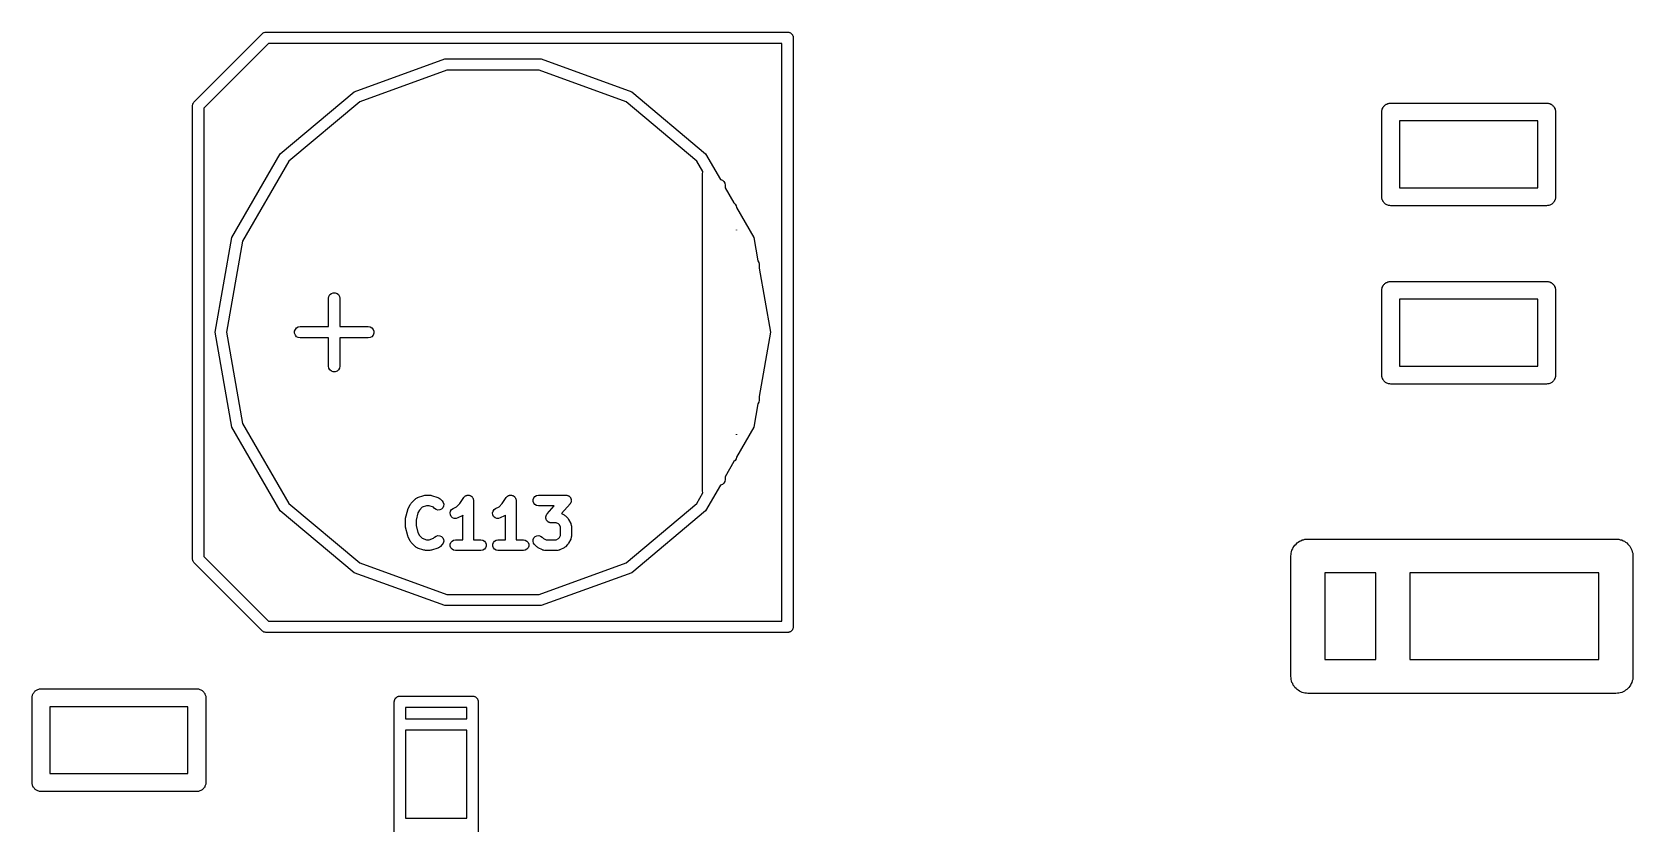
# Model space of a CAD drawing. Extents: x 10 to 287, y -200 to -10.
# Drawn here: x 107.61 to 125.55, y -131.37 to -122.49 of the extents above; entities that cross this region are included whole.
import ezdxf

# ---------------------------------------------------------------- set-up
doc = ezdxf.new("R2010")
doc.units = 0
doc.header["$MEASUREMENT"] = 0
doc.layers.add('BLACK', color=7, linetype='CONTINUOUS')

msp = doc.modelspace()

# ---------------------------------------------------------------- linework, layer by layer
at = {"layer": 'Black'}
for p, q in [((109.429, -123.272), (110.191, -122.51)), ((110.191, -122.51), (110.193, -122.508)), ((110.193, -122.508), (110.195, -122.506)), ((110.195, -122.506), (110.202, -122.502)), ((110.202, -122.502), (110.209, -122.497)), ((110.209, -122.497), (110.212, -122.497)), ((110.212, -122.497), (110.214, -122.495)), ((110.214, -122.495), (110.222, -122.494)), ((110.222, -122.494), (110.23, -122.492)), ((110.23, -122.492), (110.233, -122.492)), ((110.233, -122.492), (110.236, -122.491)), ((110.236, -122.491), (116.078, -122.491)), ((116.078, -122.491), (116.083, -122.492)), ((116.083, -122.492), (116.089, -122.492)), ((116.089, -122.492), (116.094, -122.494)), ((116.094, -122.494), (116.1, -122.495)), ((116.1, -122.495), (116.105, -122.498)), ((116.105, -122.498), (116.11, -122.5)), ((116.11, -122.5), (116.114, -122.504)), ((116.114, -122.504), (116.119, -122.506)), ((116.119, -122.506), (116.122, -122.511)), ((116.122, -122.511), (116.127, -122.514)), ((116.127, -122.514), (116.129, -122.519)), ((116.129, -122.519), (116.133, -122.523)), ((116.133, -122.523), (116.135, -122.528)), ((116.135, -122.528), (116.138, -122.533)), ((116.138, -122.533), (116.139, -122.539)), ((110.262, -122.618), (109.537, -123.343)), ((116.014, -122.618), (110.262, -122.618)), ((116.014, -129.095), (116.014, -122.618)), ((116.139, -122.539), (116.141, -122.544)), ((116.141, -122.544), (116.141, -122.55)), ((116.141, -122.55), (116.141, -122.555)), ((116.141, -122.555), (116.141, -129.159)), ((111.22, -123.162), (112.236, -122.793)), ((112.236, -122.793), (113.316, -122.793)), ((113.316, -122.793), (114.332, -123.162)), ((112.258, -122.918), (111.284, -123.272)), ((113.294, -122.918), (112.258, -122.918)), ((114.268, -123.272), (113.294, -122.918)), ((110.392, -123.857), (111.22, -123.162)), ((114.332, -123.162), (115.16, -123.857)), ((109.41, -123.317), (109.411, -123.314)), ((109.41, -128.397), (109.41, -123.317)), ((109.411, -123.311), (109.413, -123.303)), ((109.411, -123.314), (109.411, -123.311)), ((109.413, -123.303), (109.414, -123.295)), ((109.414, -123.295), (109.416, -123.293)), ((109.416, -123.29), (109.421, -123.283)), ((109.416, -123.293), (109.416, -123.29)), ((109.421, -123.283), (109.425, -123.276)), ((109.425, -123.276), (109.427, -123.274)), ((109.427, -123.274), (109.429, -123.272)), ((109.537, -123.343), (109.537, -128.371)), ((111.284, -123.272), (110.49, -123.939)), ((115.062, -123.939), (114.268, -123.272)), ((122.737, -123.388), (122.738, -123.379)), ((122.737, -124.338), (122.737, -123.388)), ((122.738, -123.371), (122.741, -123.362)), ((122.738, -123.379), (122.738, -123.371)), ((122.741, -123.362), (122.743, -123.354)), ((122.743, -123.354), (122.747, -123.346)), ((122.747, -123.346), (122.75, -123.338)), ((122.75, -123.338), (122.756, -123.331)), ((122.756, -123.331), (122.76, -123.324)), ((122.76, -123.324), (122.767, -123.318)), ((122.767, -123.318), (122.772, -123.311)), ((122.772, -123.311), (122.78, -123.307)), ((122.78, -123.307), (122.787, -123.301)), ((122.787, -123.301), (122.795, -123.298)), ((122.795, -123.298), (122.803, -123.294)), ((122.803, -123.294), (122.811, -123.292)), ((122.811, -123.292), (122.82, -123.289)), ((122.82, -123.289), (122.828, -123.289)), ((122.828, -123.289), (122.837, -123.288)), ((122.837, -123.288), (124.584, -123.288)), ((124.584, -123.288), (124.593, -123.289)), ((124.593, -123.289), (124.602, -123.289)), ((124.602, -123.289), (124.61, -123.292)), ((124.61, -123.292), (124.619, -123.294)), ((124.619, -123.294), (124.626, -123.298)), ((124.626, -123.298), (124.635, -123.301)), ((124.635, -123.301), (124.641, -123.307)), ((124.641, -123.307), (124.649, -123.311)), ((124.649, -123.311), (124.655, -123.318)), ((124.655, -123.318), (124.661, -123.324)), ((124.661, -123.324), (124.666, -123.331)), ((124.666, -123.331), (124.671, -123.338)), ((124.671, -123.338), (124.674, -123.346)), ((124.674, -123.346), (124.679, -123.354)), ((124.679, -123.354), (124.68, -123.362)), ((124.68, -123.362), (124.683, -123.371)), ((124.683, -123.371), (124.683, -123.379)), ((124.683, -123.379), (124.685, -123.388)), ((124.685, -123.388), (124.685, -124.338)), ((122.937, -123.488), (122.937, -124.238)), ((124.484, -123.488), (122.937, -123.488)), ((124.484, -124.238), (124.484, -123.488)), ((109.852, -124.793), (110.392, -123.857)), ((110.49, -123.939), (109.971, -124.836)), ((115.13, -124.056), (115.062, -123.939)), ((115.16, -123.857), (115.325, -124.143)), ((115.125, -124.079), (115.129, -124.057)), ((115.125, -127.635), (115.125, -124.079)), ((115.129, -124.057), (115.13, -124.056)), ((115.325, -124.143), (115.327, -124.143)), ((115.327, -124.143), (115.348, -124.151)), ((115.348, -124.151), (115.365, -124.165)), ((115.365, -124.165), (115.376, -124.184)), ((115.376, -124.184), (115.379, -124.206)), ((115.379, -124.206), (115.379, -124.238)), ((115.379, -124.238), (115.477, -124.407)), ((122.937, -124.238), (124.484, -124.238)), ((115.477, -124.407), (115.492, -124.419)), ((115.492, -124.419), (115.503, -124.438)), ((115.503, -124.438), (115.506, -124.457)), ((115.506, -124.457), (115.7, -124.793)), ((122.738, -124.347), (122.737, -124.338)), ((122.738, -124.356), (122.738, -124.347)), ((122.741, -124.364), (122.738, -124.356)), ((122.743, -124.372), (122.741, -124.364)), ((122.747, -124.38), (122.743, -124.372)), ((122.75, -124.388), (122.747, -124.38)), ((122.756, -124.395), (122.75, -124.388)), ((122.76, -124.403), (122.756, -124.395)), ((122.767, -124.408), (122.76, -124.403)), ((122.772, -124.415), (122.767, -124.408)), ((122.78, -124.419), (122.772, -124.415)), ((122.787, -124.425), (122.78, -124.419)), ((122.795, -124.428), (122.787, -124.425)), ((122.803, -124.432), (122.795, -124.428)), ((122.811, -124.434), (122.803, -124.432)), ((122.82, -124.437), (122.811, -124.434)), ((122.828, -124.437), (122.82, -124.437)), ((122.837, -124.438), (122.828, -124.437)), ((124.584, -124.438), (122.837, -124.438)), ((124.593, -124.437), (124.584, -124.438)), ((124.602, -124.437), (124.593, -124.437)), ((124.61, -124.434), (124.602, -124.437)), ((124.619, -124.432), (124.61, -124.434)), ((124.626, -124.428), (124.619, -124.432)), ((124.635, -124.425), (124.626, -124.428)), ((124.641, -124.419), (124.635, -124.425)), ((124.649, -124.415), (124.641, -124.419)), ((124.655, -124.408), (124.649, -124.415)), ((124.661, -124.403), (124.655, -124.408)), ((124.666, -124.395), (124.661, -124.403)), ((124.671, -124.388), (124.666, -124.395)), ((124.674, -124.38), (124.671, -124.388)), ((124.679, -124.372), (124.674, -124.38)), ((124.68, -124.364), (124.679, -124.372)), ((124.683, -124.356), (124.68, -124.364)), ((124.685, -124.338), (124.683, -124.347)), ((124.683, -124.347), (124.683, -124.356)), ((109.664, -125.857), (109.852, -124.793)), ((109.971, -124.836), (109.791, -125.857)), ((115.507, -124.709), (115.506, -124.708)), ((115.506, -124.708), (115.506, -124.714)), ((115.506, -124.714), (115.507, -124.709)), ((115.7, -124.793), (115.746, -125.055)), ((115.746, -125.055), (115.757, -125.073)), ((115.757, -125.073), (115.76, -125.095)), ((115.76, -125.095), (115.76, -125.137)), ((115.76, -125.137), (115.887, -125.857)), ((122.737, -125.387), (122.738, -125.378)), ((122.737, -126.337), (122.737, -125.387)), ((122.738, -125.37), (122.741, -125.361)), ((122.738, -125.378), (122.738, -125.37)), ((122.741, -125.361), (122.743, -125.353)), ((122.743, -125.353), (122.747, -125.345)), ((122.747, -125.345), (122.75, -125.337)), ((122.75, -125.337), (122.756, -125.33)), ((122.756, -125.33), (122.76, -125.323)), ((122.76, -125.323), (122.767, -125.317)), ((122.767, -125.317), (122.772, -125.31)), ((122.772, -125.31), (122.78, -125.306)), ((122.78, -125.306), (122.787, -125.3)), ((122.787, -125.3), (122.795, -125.297)), ((122.795, -125.297), (122.803, -125.293)), ((122.803, -125.293), (122.811, -125.291)), ((122.811, -125.291), (122.82, -125.288)), ((122.82, -125.288), (122.828, -125.288)), ((122.828, -125.288), (122.837, -125.287)), ((122.837, -125.287), (124.584, -125.287)), ((124.584, -125.287), (124.593, -125.288)), ((124.593, -125.288), (124.602, -125.288)), ((124.602, -125.288), (124.61, -125.291)), ((124.61, -125.291), (124.619, -125.293)), ((124.619, -125.293), (124.626, -125.297)), ((124.626, -125.297), (124.635, -125.3)), ((124.635, -125.3), (124.641, -125.306)), ((124.641, -125.306), (124.649, -125.31)), ((124.649, -125.31), (124.655, -125.317)), ((124.655, -125.317), (124.661, -125.323)), ((124.661, -125.323), (124.666, -125.33)), ((124.666, -125.33), (124.671, -125.337)), ((124.671, -125.337), (124.674, -125.345)), ((124.674, -125.345), (124.679, -125.353)), ((124.679, -125.353), (124.68, -125.361)), ((124.68, -125.361), (124.683, -125.37)), ((124.683, -125.37), (124.683, -125.378)), ((124.683, -125.378), (124.685, -125.387)), ((124.685, -125.387), (124.685, -126.337)), ((110.934, -125.476), (110.938, -125.454)), ((110.934, -125.793), (110.934, -125.476)), ((110.938, -125.454), (110.949, -125.435)), ((110.949, -125.435), (110.966, -125.421)), ((110.966, -125.421), (110.987, -125.413)), ((110.987, -125.413), (111.009, -125.413)), ((111.009, -125.413), (111.03, -125.421)), ((111.03, -125.421), (111.047, -125.435)), ((111.047, -125.435), (111.058, -125.454)), ((111.058, -125.454), (111.061, -125.476)), ((111.061, -125.476), (111.061, -125.793)), ((122.937, -125.487), (122.937, -126.237)), ((124.484, -125.487), (122.937, -125.487)), ((124.484, -126.237), (124.484, -125.487)), ((109.852, -126.921), (109.664, -125.857)), ((109.791, -125.857), (109.971, -126.878)), ((110.554, -125.846), (110.562, -125.825)), ((110.554, -125.868), (110.554, -125.846)), ((110.562, -125.889), (110.554, -125.868)), ((110.562, -125.825), (110.576, -125.808)), ((110.576, -125.906), (110.562, -125.889)), ((110.576, -125.808), (110.595, -125.797)), ((110.595, -125.917), (110.576, -125.906)), ((110.595, -125.797), (110.617, -125.793)), ((110.617, -125.92), (110.595, -125.917)), ((110.617, -125.793), (110.934, -125.793)), ((110.934, -125.92), (110.617, -125.92)), ((110.934, -126.238), (110.934, -125.92)), ((111.061, -125.793), (111.379, -125.793)), ((111.379, -125.92), (111.061, -125.92)), ((111.061, -125.92), (111.061, -126.238)), ((111.379, -125.793), (111.401, -125.797)), ((111.401, -125.917), (111.379, -125.92)), ((111.401, -125.797), (111.42, -125.808)), ((111.42, -125.906), (111.401, -125.917)), ((111.42, -125.808), (111.434, -125.825)), ((111.434, -125.889), (111.42, -125.906)), ((111.434, -125.825), (111.442, -125.846)), ((111.442, -125.868), (111.434, -125.889)), ((111.442, -125.846), (111.442, -125.868)), ((115.887, -125.857), (115.76, -126.577)), ((110.938, -126.26), (110.934, -126.238)), ((110.949, -126.279), (110.938, -126.26)), ((110.966, -126.293), (110.949, -126.279)), ((110.987, -126.301), (110.966, -126.293)), ((111.009, -126.301), (110.987, -126.301)), ((111.03, -126.293), (111.009, -126.301)), ((111.047, -126.279), (111.03, -126.293)), ((111.058, -126.26), (111.047, -126.279)), ((111.061, -126.238), (111.058, -126.26)), ((122.937, -126.237), (124.484, -126.237)), ((122.738, -126.346), (122.737, -126.337)), ((122.738, -126.354), (122.738, -126.346)), ((122.741, -126.363), (122.738, -126.354)), ((122.743, -126.371), (122.741, -126.363)), ((122.747, -126.379), (122.743, -126.371)), ((122.75, -126.387), (122.747, -126.379)), ((122.756, -126.394), (122.75, -126.387)), ((122.76, -126.402), (122.756, -126.394)), ((122.767, -126.407), (122.76, -126.402)), ((122.772, -126.414), (122.767, -126.407)), ((122.78, -126.418), (122.772, -126.414)), ((122.787, -126.424), (122.78, -126.418)), ((122.795, -126.427), (122.787, -126.424)), ((122.803, -126.431), (122.795, -126.427)), ((122.811, -126.433), (122.803, -126.431)), ((122.82, -126.436), (122.811, -126.433)), ((122.828, -126.436), (122.82, -126.436)), ((122.837, -126.437), (122.828, -126.436)), ((124.584, -126.437), (122.837, -126.437)), ((124.593, -126.436), (124.584, -126.437)), ((124.602, -126.436), (124.593, -126.436)), ((124.61, -126.433), (124.602, -126.436)), ((124.619, -126.431), (124.61, -126.433)), ((124.626, -126.427), (124.619, -126.431)), ((124.635, -126.424), (124.626, -126.427)), ((124.641, -126.418), (124.635, -126.424)), ((124.649, -126.414), (124.641, -126.418)), ((124.655, -126.407), (124.649, -126.414)), ((124.661, -126.402), (124.655, -126.407)), ((124.666, -126.394), (124.661, -126.402)), ((124.671, -126.387), (124.666, -126.394)), ((124.674, -126.379), (124.671, -126.387)), ((124.679, -126.371), (124.674, -126.379)), ((124.68, -126.363), (124.679, -126.371)), ((124.683, -126.354), (124.68, -126.363)), ((124.685, -126.337), (124.683, -126.346)), ((124.683, -126.346), (124.683, -126.354)), ((115.746, -126.659), (115.7, -126.921)), ((115.757, -126.641), (115.746, -126.659)), ((115.76, -126.619), (115.757, -126.641)), ((115.76, -126.577), (115.76, -126.619)), ((110.392, -127.857), (109.852, -126.921)), ((109.971, -126.878), (110.49, -127.775)), ((115.7, -126.921), (115.506, -127.257)), ((115.507, -127.005), (115.506, -127)), ((115.506, -127), (115.506, -127.006)), ((115.506, -127.006), (115.507, -127.005)), ((115.477, -127.307), (115.379, -127.476)), ((115.492, -127.295), (115.477, -127.307)), ((115.503, -127.276), (115.492, -127.295)), ((115.506, -127.257), (115.503, -127.276)), ((115.365, -127.549), (115.348, -127.563)), ((115.376, -127.53), (115.365, -127.549)), ((115.379, -127.508), (115.376, -127.53)), ((115.379, -127.476), (115.379, -127.508)), ((111.861, -127.771), (111.909, -127.724)), ((111.909, -127.724), (111.911, -127.722)), ((111.911, -127.722), (111.914, -127.719)), ((111.914, -127.719), (111.92, -127.716)), ((111.92, -127.716), (111.926, -127.712)), ((111.926, -127.712), (111.929, -127.711)), ((111.929, -127.711), (111.932, -127.709)), ((111.932, -127.709), (112.003, -127.685)), ((112.003, -127.685), (112.013, -127.684)), ((112.013, -127.684), (112.022, -127.682)), ((112.022, -127.682), (112.07, -127.682)), ((112.07, -127.682), (112.079, -127.684)), ((112.079, -127.684), (112.089, -127.685)), ((112.089, -127.685), (112.16, -127.709)), ((112.16, -127.709), (112.163, -127.711)), ((112.163, -127.711), (112.167, -127.712)), ((112.167, -127.712), (112.172, -127.716)), ((112.172, -127.716), (112.179, -127.719)), ((112.179, -127.719), (112.181, -127.722)), ((112.181, -127.722), (112.184, -127.724)), ((112.184, -127.724), (112.207, -127.747)), ((112.405, -127.775), (112.449, -127.709)), ((112.449, -127.709), (112.451, -127.706)), ((112.451, -127.706), (112.453, -127.704)), ((112.453, -127.704), (112.459, -127.699)), ((112.459, -127.699), (112.463, -127.694)), ((112.463, -127.694), (112.466, -127.692)), ((112.466, -127.692), (112.469, -127.69)), ((112.469, -127.69), (112.476, -127.688)), ((112.476, -127.688), (112.482, -127.685)), ((112.482, -127.685), (112.485, -127.684)), ((112.485, -127.684), (112.488, -127.683)), ((112.488, -127.683), (112.496, -127.683)), ((112.496, -127.683), (112.503, -127.682)), ((112.503, -127.682), (112.506, -127.683)), ((112.506, -127.683), (112.509, -127.683)), ((112.509, -127.683), (112.516, -127.686)), ((112.516, -127.686), (112.523, -127.687)), ((112.523, -127.687), (112.526, -127.689)), ((112.526, -127.689), (112.529, -127.69)), ((112.529, -127.69), (112.534, -127.695)), ((112.534, -127.695), (112.54, -127.699)), ((112.54, -127.699), (112.542, -127.701)), ((112.542, -127.701), (112.545, -127.704)), ((112.545, -127.704), (112.548, -127.71)), ((112.548, -127.71), (112.552, -127.716)), ((112.552, -127.716), (112.553, -127.719)), ((112.553, -127.719), (112.555, -127.722)), ((112.555, -127.722), (112.556, -127.729)), ((112.556, -127.729), (112.558, -127.735)), ((112.558, -127.735), (112.558, -127.739)), ((112.558, -127.739), (112.559, -127.742)), ((112.881, -127.775), (112.926, -127.709)), ((112.926, -127.709), (112.928, -127.706)), ((112.928, -127.706), (112.93, -127.704)), ((112.93, -127.704), (112.935, -127.699)), ((112.935, -127.699), (112.94, -127.694)), ((112.94, -127.694), (112.943, -127.692)), ((112.943, -127.692), (112.946, -127.69)), ((112.946, -127.69), (112.952, -127.688)), ((112.952, -127.688), (112.959, -127.685)), ((112.959, -127.685), (112.962, -127.684)), ((112.962, -127.684), (112.965, -127.683)), ((112.965, -127.683), (112.972, -127.683)), ((112.972, -127.683), (112.979, -127.682)), ((112.979, -127.682), (112.982, -127.683)), ((112.982, -127.683), (112.986, -127.683)), ((112.986, -127.683), (112.992, -127.686)), ((112.992, -127.686), (112.999, -127.687)), ((112.999, -127.687), (113.002, -127.689)), ((113.002, -127.689), (113.005, -127.69)), ((113.005, -127.69), (113.011, -127.695)), ((113.011, -127.695), (113.017, -127.699)), ((113.017, -127.699), (113.019, -127.701)), ((113.019, -127.701), (113.021, -127.704)), ((113.021, -127.704), (113.025, -127.71)), ((113.025, -127.71), (113.029, -127.716)), ((113.029, -127.716), (113.03, -127.719)), ((113.03, -127.719), (113.031, -127.722)), ((113.031, -127.722), (113.033, -127.729)), ((113.033, -127.729), (113.035, -127.735)), ((113.035, -127.735), (113.035, -127.739)), ((113.035, -127.739), (113.035, -127.742)), ((113.226, -127.732), (113.233, -127.712)), ((113.226, -127.752), (113.226, -127.732)), ((113.233, -127.712), (113.247, -127.696)), ((113.247, -127.696), (113.265, -127.686)), ((113.265, -127.686), (113.285, -127.682)), ((113.285, -127.682), (113.595, -127.682)), ((113.595, -127.682), (113.601, -127.683)), ((113.601, -127.683), (113.606, -127.683)), ((113.606, -127.683), (113.611, -127.685)), ((113.611, -127.685), (113.615, -127.686)), ((113.615, -127.686), (113.62, -127.689)), ((113.62, -127.689), (113.626, -127.691)), ((113.626, -127.691), (113.629, -127.694)), ((113.629, -127.694), (113.633, -127.696)), ((113.633, -127.696), (113.637, -127.701)), ((113.637, -127.701), (113.641, -127.705)), ((113.641, -127.705), (113.644, -127.709)), ((113.644, -127.709), (113.647, -127.712)), ((113.647, -127.712), (113.649, -127.718)), ((113.649, -127.718), (113.651, -127.723)), ((113.651, -127.723), (113.652, -127.727)), ((113.652, -127.727), (113.654, -127.732)), ((113.654, -127.732), (113.654, -127.737)), ((113.654, -127.737), (113.655, -127.743)), ((115.062, -127.775), (115.13, -127.658)), ((115.129, -127.657), (115.125, -127.635)), ((115.13, -127.658), (115.129, -127.657)), ((115.325, -127.571), (115.16, -127.857)), ((115.327, -127.571), (115.325, -127.571)), ((115.348, -127.563), (115.327, -127.571)), ((111.22, -128.552), (110.392, -127.857)), ((110.49, -127.775), (111.284, -128.442)), ((111.798, -127.942), (111.821, -127.847)), ((111.821, -127.847), (111.824, -127.841)), ((111.824, -127.841), (111.826, -127.834)), ((111.826, -127.834), (111.85, -127.787)), ((111.85, -127.787), (111.855, -127.779)), ((111.855, -127.779), (111.861, -127.771)), ((111.936, -127.882), (111.915, -127.964)), ((111.952, -127.849), (111.936, -127.882)), ((111.983, -127.818), (111.952, -127.849)), ((112.032, -127.802), (111.983, -127.818)), ((112.06, -127.802), (112.032, -127.802)), ((112.109, -127.818), (112.06, -127.802)), ((112.123, -127.832), (112.109, -127.818)), ((112.14, -127.844), (112.123, -127.832)), ((112.16, -127.849), (112.14, -127.844)), ((112.181, -127.847), (112.16, -127.849)), ((112.199, -127.839), (112.181, -127.847)), ((112.214, -127.824), (112.199, -127.839)), ((112.207, -127.747), (112.219, -127.764)), ((112.223, -127.805), (112.214, -127.824)), ((112.219, -127.764), (112.225, -127.784)), ((112.225, -127.784), (112.223, -127.805)), ((112.296, -127.881), (112.301, -127.861)), ((112.299, -127.902), (112.296, -127.881)), ((112.308, -127.921), (112.299, -127.902)), ((112.301, -127.861), (112.313, -127.844)), ((112.313, -127.844), (112.329, -127.832)), ((112.329, -127.832), (112.368, -127.812)), ((112.368, -127.812), (112.405, -127.775)), ((112.43, -127.915), (112.383, -127.938)), ((112.438, -127.909), (112.43, -127.915)), ((112.439, -127.908), (112.438, -127.909)), ((112.439, -128.183), (112.439, -127.908)), ((112.559, -127.742), (112.559, -128.183)), ((112.773, -127.881), (112.778, -127.861)), ((112.775, -127.902), (112.773, -127.881)), ((112.784, -127.921), (112.775, -127.902)), ((112.778, -127.861), (112.789, -127.844)), ((112.789, -127.844), (112.806, -127.832)), ((112.806, -127.832), (112.845, -127.812)), ((112.845, -127.812), (112.881, -127.775)), ((112.907, -127.915), (112.859, -127.938)), ((112.914, -127.909), (112.907, -127.915)), ((112.916, -127.908), (112.914, -127.909)), ((112.916, -128.183), (112.916, -127.908)), ((113.035, -127.742), (113.035, -128.183)), ((113.233, -127.772), (113.226, -127.752)), ((113.247, -127.788), (113.233, -127.772)), ((113.265, -127.798), (113.247, -127.788)), ((113.285, -127.802), (113.265, -127.798)), ((113.463, -127.802), (113.285, -127.802)), ((113.369, -127.922), (113.371, -127.917)), ((113.371, -127.917), (113.372, -127.911)), ((113.372, -127.911), (113.375, -127.907)), ((113.375, -127.907), (113.376, -127.903)), ((113.376, -127.903), (113.38, -127.898)), ((113.38, -127.898), (113.383, -127.893)), ((113.383, -127.893), (113.463, -127.802)), ((113.64, -127.781), (113.546, -127.889)), ((113.546, -127.889), (113.574, -127.903)), ((113.574, -127.903), (113.582, -127.909)), ((113.582, -127.909), (113.589, -127.914)), ((113.589, -127.914), (113.613, -127.938)), ((113.643, -127.776), (113.64, -127.781)), ((113.647, -127.772), (113.643, -127.776)), ((113.648, -127.767), (113.647, -127.772)), ((113.651, -127.764), (113.648, -127.767)), ((113.652, -127.758), (113.651, -127.764)), ((113.654, -127.752), (113.652, -127.758)), ((113.655, -127.743), (113.654, -127.748)), ((113.654, -127.748), (113.654, -127.752)), ((114.268, -128.442), (115.062, -127.775)), ((115.16, -127.857), (114.332, -128.552)), ((111.796, -127.956), (111.797, -127.949)), ((111.796, -128.028), (111.796, -127.956)), ((111.797, -128.035), (111.796, -128.028)), ((111.797, -127.949), (111.798, -127.942)), ((111.798, -128.042), (111.797, -128.035)), ((111.821, -128.138), (111.798, -128.042)), ((111.915, -127.964), (111.915, -128.021)), ((111.915, -128.021), (111.936, -128.102)), ((112.323, -127.935), (112.308, -127.921)), ((112.342, -127.943), (112.323, -127.935)), ((112.363, -127.944), (112.342, -127.943)), ((112.383, -127.938), (112.363, -127.944)), ((112.8, -127.935), (112.784, -127.921)), ((112.819, -127.943), (112.8, -127.935)), ((112.839, -127.944), (112.819, -127.943)), ((112.859, -127.938), (112.839, -127.944)), ((113.368, -127.931), (113.369, -127.927)), ((113.369, -127.937), (113.368, -127.931)), ((113.369, -127.927), (113.369, -127.922)), ((113.369, -127.943), (113.369, -127.937)), ((113.371, -127.947), (113.369, -127.943)), ((113.372, -127.952), (113.371, -127.947)), ((113.374, -127.957), (113.372, -127.952)), ((113.376, -127.962), (113.374, -127.957)), ((113.379, -127.966), (113.376, -127.962)), ((113.382, -127.97), (113.379, -127.966)), ((113.386, -127.974), (113.382, -127.97)), ((113.39, -127.978), (113.386, -127.974)), ((113.394, -127.981), (113.39, -127.978)), ((113.397, -127.984), (113.394, -127.981)), ((113.403, -127.986), (113.397, -127.984)), ((113.408, -127.989), (113.403, -127.986)), ((113.412, -127.989), (113.408, -127.989)), ((113.417, -127.991), (113.412, -127.989)), ((113.422, -127.991), (113.417, -127.991)), ((113.428, -127.992), (113.422, -127.991)), ((113.486, -127.992), (113.428, -127.992)), ((113.512, -128.005), (113.486, -127.992)), ((113.522, -128.016), (113.512, -128.005)), ((113.535, -128.042), (113.522, -128.016)), ((113.535, -128.133), (113.535, -128.042)), ((113.613, -127.938), (113.619, -127.946)), ((113.619, -127.946), (113.624, -127.954)), ((113.624, -127.954), (113.648, -128.001)), ((113.648, -128.001), (113.649, -128.005)), ((113.649, -128.005), (113.651, -128.007)), ((113.651, -128.007), (113.652, -128.014)), ((113.652, -128.014), (113.654, -128.021)), ((113.654, -128.021), (113.654, -128.025)), ((113.654, -128.025), (113.655, -128.028)), ((113.655, -128.028), (113.655, -128.147)), ((111.824, -128.144), (111.821, -128.138)), ((111.826, -128.15), (111.824, -128.144)), ((111.85, -128.198), (111.826, -128.15)), ((111.855, -128.205), (111.85, -128.198)), ((111.861, -128.213), (111.855, -128.205)), ((111.909, -128.261), (111.861, -128.213)), ((111.911, -128.263), (111.909, -128.261)), ((111.914, -128.265), (111.911, -128.263)), ((111.92, -128.269), (111.914, -128.265)), ((111.926, -128.273), (111.92, -128.269)), ((111.929, -128.274), (111.926, -128.273)), ((111.932, -128.275), (111.929, -128.274)), ((112.003, -128.299), (111.932, -128.275)), ((111.936, -128.102), (111.952, -128.136)), ((111.952, -128.136), (111.983, -128.166)), ((111.983, -128.166), (112.032, -128.183)), ((112.032, -128.183), (112.06, -128.183)), ((112.06, -128.183), (112.109, -128.166)), ((112.16, -128.275), (112.089, -128.299)), ((112.109, -128.166), (112.123, -128.153)), ((112.123, -128.153), (112.14, -128.141)), ((112.14, -128.141), (112.16, -128.135)), ((112.16, -128.135), (112.181, -128.137)), ((112.163, -128.274), (112.16, -128.275)), ((112.167, -128.273), (112.163, -128.274)), ((112.172, -128.269), (112.167, -128.273)), ((112.179, -128.265), (112.172, -128.269)), ((112.181, -128.263), (112.179, -128.265)), ((112.181, -128.137), (112.199, -128.146)), ((112.184, -128.261), (112.181, -128.263)), ((112.207, -128.237), (112.184, -128.261)), ((112.199, -128.146), (112.214, -128.16)), ((112.219, -128.22), (112.207, -128.237)), ((112.214, -128.16), (112.223, -128.179)), ((112.225, -128.2), (112.219, -128.22)), ((112.223, -128.179), (112.225, -128.2)), ((112.297, -128.232), (112.304, -128.213)), ((112.297, -128.253), (112.297, -128.232)), ((112.304, -128.272), (112.297, -128.253)), ((112.304, -128.213), (112.318, -128.197)), ((112.318, -128.288), (112.304, -128.272)), ((112.318, -128.197), (112.335, -128.186)), ((112.335, -128.186), (112.356, -128.183)), ((112.356, -128.183), (112.439, -128.183)), ((112.559, -128.183), (112.642, -128.183)), ((112.642, -128.183), (112.662, -128.186)), ((112.662, -128.186), (112.68, -128.197)), ((112.68, -128.197), (112.693, -128.213)), ((112.693, -128.272), (112.68, -128.288)), ((112.693, -128.213), (112.701, -128.232)), ((112.701, -128.253), (112.693, -128.272)), ((112.701, -128.232), (112.701, -128.253)), ((112.774, -128.232), (112.781, -128.213)), ((112.774, -128.253), (112.774, -128.232)), ((112.781, -128.272), (112.774, -128.253)), ((112.781, -128.213), (112.794, -128.197)), ((112.794, -128.288), (112.781, -128.272)), ((112.794, -128.197), (112.812, -128.186)), ((112.812, -128.186), (112.832, -128.183)), ((112.832, -128.183), (112.916, -128.183)), ((113.035, -128.183), (113.118, -128.183)), ((113.118, -128.183), (113.139, -128.186)), ((113.139, -128.186), (113.157, -128.197)), ((113.157, -128.197), (113.17, -128.213)), ((113.17, -128.272), (113.157, -128.288)), ((113.17, -128.213), (113.177, -128.232)), ((113.177, -128.253), (113.17, -128.272)), ((113.177, -128.232), (113.177, -128.253)), ((113.226, -128.2), (113.227, -128.179)), ((113.231, -128.22), (113.226, -128.2)), ((113.227, -128.179), (113.236, -128.16)), ((113.243, -128.237), (113.231, -128.22)), ((113.236, -128.16), (113.251, -128.146)), ((113.267, -128.261), (113.243, -128.237)), ((113.251, -128.146), (113.27, -128.137)), ((113.275, -128.266), (113.267, -128.261)), ((113.27, -128.137), (113.29, -128.135)), ((113.282, -128.272), (113.275, -128.266)), ((113.33, -128.296), (113.282, -128.272)), ((113.29, -128.135), (113.31, -128.141)), ((113.31, -128.141), (113.327, -128.153)), ((113.327, -128.153), (113.344, -128.169)), ((113.344, -128.169), (113.371, -128.183)), ((113.371, -128.183), (113.486, -128.183)), ((113.486, -128.183), (113.512, -128.169)), ((113.512, -128.169), (113.522, -128.159)), ((113.522, -128.159), (113.535, -128.133)), ((113.574, -128.272), (113.526, -128.296)), ((113.582, -128.266), (113.574, -128.272)), ((113.589, -128.261), (113.582, -128.266)), ((113.613, -128.237), (113.589, -128.261)), ((113.619, -128.229), (113.613, -128.237)), ((113.624, -128.221), (113.619, -128.229)), ((113.648, -128.174), (113.624, -128.221)), ((113.649, -128.17), (113.648, -128.174)), ((113.651, -128.167), (113.649, -128.17)), ((113.652, -128.161), (113.651, -128.167)), ((113.654, -128.154), (113.652, -128.161)), ((113.655, -128.147), (113.654, -128.15)), ((113.654, -128.15), (113.654, -128.154)), ((121.739, -128.285), (121.744, -128.269)), ((121.744, -128.269), (121.755, -128.256)), ((121.755, -128.256), (121.763, -128.242)), ((121.763, -128.242), (121.776, -128.231)), ((121.776, -128.231), (121.787, -128.218)), ((121.787, -128.218), (121.801, -128.21)), ((121.801, -128.21), (121.814, -128.199)), ((121.814, -128.199), (121.83, -128.194)), ((121.83, -128.194), (121.844, -128.185)), ((121.844, -128.185), (121.861, -128.182)), ((121.861, -128.182), (121.876, -128.177)), ((121.876, -128.177), (121.893, -128.177)), ((121.893, -128.177), (121.909, -128.174)), ((121.909, -128.174), (125.361, -128.174)), ((125.361, -128.174), (125.378, -128.177)), ((125.378, -128.177), (125.394, -128.177)), ((125.394, -128.177), (125.41, -128.182)), ((125.41, -128.182), (125.426, -128.185)), ((125.426, -128.185), (125.441, -128.194)), ((125.441, -128.194), (125.456, -128.199)), ((125.456, -128.199), (125.469, -128.21)), ((125.469, -128.21), (125.484, -128.218)), ((125.484, -128.218), (125.494, -128.231)), ((125.494, -128.231), (125.507, -128.242)), ((125.507, -128.242), (125.516, -128.256)), ((125.516, -128.256), (125.526, -128.269)), ((125.526, -128.269), (125.532, -128.285)), ((109.411, -128.4), (109.41, -128.397)), ((109.411, -128.403), (109.411, -128.4)), ((109.413, -128.411), (109.411, -128.403)), ((109.414, -128.419), (109.413, -128.411)), ((109.416, -128.421), (109.414, -128.419)), ((109.416, -128.424), (109.416, -128.421)), ((109.421, -128.431), (109.416, -128.424)), ((109.425, -128.438), (109.421, -128.431)), ((109.427, -128.44), (109.425, -128.438)), ((109.429, -128.442), (109.427, -128.44)), ((110.191, -129.204), (109.429, -128.442)), ((109.537, -128.371), (110.262, -129.095)), ((111.284, -128.442), (112.258, -128.796)), ((112.013, -128.3), (112.003, -128.299)), ((112.022, -128.302), (112.013, -128.3)), ((112.07, -128.302), (112.022, -128.302)), ((112.079, -128.3), (112.07, -128.302)), ((112.089, -128.299), (112.079, -128.3)), ((112.335, -128.298), (112.318, -128.288)), ((112.356, -128.302), (112.335, -128.298)), ((112.642, -128.302), (112.356, -128.302)), ((112.662, -128.298), (112.642, -128.302)), ((112.68, -128.288), (112.662, -128.298)), ((112.812, -128.298), (112.794, -128.288)), ((112.832, -128.302), (112.812, -128.298)), ((113.118, -128.302), (112.832, -128.302)), ((113.139, -128.298), (113.118, -128.302)), ((113.157, -128.288), (113.139, -128.298)), ((113.294, -128.796), (114.268, -128.442)), ((113.333, -128.297), (113.33, -128.296)), ((113.336, -128.298), (113.333, -128.297)), ((113.343, -128.3), (113.336, -128.298)), ((113.35, -128.302), (113.343, -128.3)), ((113.353, -128.301), (113.35, -128.302)), ((113.357, -128.302), (113.353, -128.301)), ((113.5, -128.302), (113.357, -128.302)), ((113.503, -128.301), (113.5, -128.302)), ((113.506, -128.302), (113.503, -128.301)), ((113.513, -128.3), (113.506, -128.302)), ((113.52, -128.298), (113.513, -128.3)), ((113.523, -128.297), (113.52, -128.298)), ((113.526, -128.296), (113.523, -128.297)), ((121.719, -128.364), (121.722, -128.348)), ((121.719, -129.716), (121.719, -128.364)), ((121.722, -128.331), (121.727, -128.316)), ((121.722, -128.348), (121.722, -128.331)), ((121.727, -128.316), (121.73, -128.299)), ((121.73, -128.299), (121.739, -128.285)), ((125.532, -128.285), (125.54, -128.299)), ((125.54, -128.299), (125.543, -128.316)), ((125.543, -128.316), (125.549, -128.331)), ((125.549, -128.331), (125.549, -128.348)), ((125.549, -128.348), (125.552, -128.364)), ((125.552, -128.364), (125.552, -129.716)), ((112.236, -128.921), (111.22, -128.552)), ((114.332, -128.552), (113.316, -128.921)), ((122.1, -128.555), (122.1, -129.525)), ((122.669, -128.555), (122.1, -128.555)), ((122.669, -129.525), (122.669, -128.555)), ((123.05, -128.555), (123.05, -129.525)), ((125.171, -128.555), (123.05, -128.555)), ((125.171, -129.525), (125.171, -128.555)), ((112.258, -128.796), (113.294, -128.796)), ((113.316, -128.921), (112.236, -128.921)), ((110.262, -129.095), (116.014, -129.095)), ((116.139, -129.175), (116.138, -129.181)), ((116.141, -129.17), (116.139, -129.175)), ((116.141, -129.159), (116.141, -129.164)), ((116.141, -129.164), (116.141, -129.17)), ((110.193, -129.206), (110.191, -129.204)), ((110.195, -129.208), (110.193, -129.206)), ((110.202, -129.212), (110.195, -129.208)), ((110.209, -129.217), (110.202, -129.212)), ((110.212, -129.217), (110.209, -129.217)), ((110.214, -129.219), (110.212, -129.217)), ((110.222, -129.22), (110.214, -129.219)), ((110.23, -129.222), (110.222, -129.22)), ((110.233, -129.222), (110.23, -129.222)), ((110.236, -129.222), (110.233, -129.222)), ((116.078, -129.222), (110.236, -129.222)), ((116.083, -129.222), (116.078, -129.222)), ((116.089, -129.222), (116.083, -129.222)), ((116.094, -129.22), (116.089, -129.222)), ((116.1, -129.219), (116.094, -129.22)), ((116.105, -129.216), (116.1, -129.219)), ((116.11, -129.214), (116.105, -129.216)), ((116.114, -129.21), (116.11, -129.214)), ((116.119, -129.208), (116.114, -129.21)), ((116.122, -129.203), (116.119, -129.208)), ((116.127, -129.2), (116.122, -129.203)), ((116.129, -129.195), (116.127, -129.2)), ((116.133, -129.191), (116.129, -129.195)), ((116.135, -129.186), (116.133, -129.191)), ((116.138, -129.181), (116.135, -129.186)), ((122.1, -129.525), (122.669, -129.525)), ((123.05, -129.525), (125.171, -129.525)), ((107.63, -129.897), (107.634, -129.89)), ((107.634, -129.89), (107.641, -129.884)), ((107.641, -129.884), (107.647, -129.877)), ((107.647, -129.877), (107.654, -129.873)), ((107.654, -129.873), (107.661, -129.867)), ((107.661, -129.867), (107.669, -129.864)), ((107.669, -129.864), (107.677, -129.86)), ((107.677, -129.86), (107.686, -129.858)), ((107.686, -129.858), (107.694, -129.855)), ((107.694, -129.855), (107.703, -129.855)), ((107.703, -129.855), (107.711, -129.854)), ((107.711, -129.854), (109.459, -129.854)), ((109.459, -129.854), (109.467, -129.855)), ((109.467, -129.855), (109.476, -129.855)), ((109.476, -129.855), (109.484, -129.858)), ((109.484, -129.858), (109.493, -129.86)), ((109.493, -129.86), (109.501, -129.864)), ((109.501, -129.864), (109.509, -129.867)), ((109.509, -129.867), (109.516, -129.873)), ((109.516, -129.873), (109.523, -129.877)), ((109.523, -129.877), (109.529, -129.884)), ((109.529, -129.884), (109.536, -129.89)), ((109.536, -129.89), (109.54, -129.897)), ((121.722, -129.732), (121.719, -129.716)), ((121.722, -129.749), (121.722, -129.732)), ((121.727, -129.764), (121.722, -129.749)), ((121.73, -129.781), (121.727, -129.764)), ((121.739, -129.795), (121.73, -129.781)), ((121.744, -129.811), (121.739, -129.795)), ((121.755, -129.824), (121.744, -129.811)), ((121.763, -129.838), (121.755, -129.824)), ((121.776, -129.849), (121.763, -129.838)), ((121.787, -129.862), (121.776, -129.849)), ((121.801, -129.87), (121.787, -129.862)), ((121.814, -129.881), (121.801, -129.87)), ((121.83, -129.886), (121.814, -129.881)), ((121.844, -129.895), (121.83, -129.886)), ((125.441, -129.886), (125.426, -129.895)), ((125.456, -129.881), (125.441, -129.886)), ((125.469, -129.87), (125.456, -129.881)), ((125.484, -129.862), (125.469, -129.87)), ((125.494, -129.849), (125.484, -129.862)), ((125.507, -129.838), (125.494, -129.849)), ((125.516, -129.824), (125.507, -129.838)), ((125.526, -129.811), (125.516, -129.824)), ((125.532, -129.795), (125.526, -129.811)), ((125.54, -129.781), (125.532, -129.795)), ((125.543, -129.764), (125.54, -129.781)), ((125.549, -129.749), (125.543, -129.764)), ((125.552, -129.716), (125.549, -129.732)), ((125.549, -129.732), (125.549, -129.749)), ((107.611, -129.954), (107.612, -129.945)), ((107.611, -130.904), (107.611, -129.954)), ((107.612, -129.937), (107.615, -129.928)), ((107.612, -129.945), (107.612, -129.937)), ((107.615, -129.928), (107.617, -129.92)), ((107.617, -129.92), (107.621, -129.912)), ((107.621, -129.912), (107.624, -129.904)), ((107.624, -129.904), (107.63, -129.897)), ((107.812, -130.054), (107.812, -130.804)), ((109.358, -130.054), (107.812, -130.054)), ((109.358, -130.804), (109.358, -130.054)), ((109.54, -129.897), (109.546, -129.904)), ((109.546, -129.904), (109.549, -129.912)), ((109.549, -129.912), (109.553, -129.92)), ((109.553, -129.92), (109.555, -129.928)), ((109.555, -129.928), (109.558, -129.937)), ((109.558, -129.937), (109.558, -129.945)), ((109.558, -129.945), (109.559, -129.954)), ((109.559, -129.954), (109.559, -130.904)), ((111.671, -129.997), (111.672, -129.992)), ((111.671, -131.623), (111.671, -129.997)), ((111.672, -129.986), (111.674, -129.981)), ((111.672, -129.992), (111.672, -129.986)), ((111.674, -129.981), (111.675, -129.975)), ((111.675, -129.975), (111.678, -129.971)), ((111.678, -129.971), (111.68, -129.965)), ((111.68, -129.965), (111.683, -129.961)), ((111.683, -129.961), (111.686, -129.956)), ((111.686, -129.956), (111.69, -129.953)), ((111.69, -129.953), (111.694, -129.949)), ((111.694, -129.949), (111.699, -129.946)), ((111.699, -129.946), (111.703, -129.942)), ((111.703, -129.942), (111.708, -129.94)), ((111.708, -129.94), (111.713, -129.938)), ((111.713, -129.938), (111.718, -129.937)), ((111.718, -129.937), (111.724, -129.935)), ((111.724, -129.935), (111.729, -129.935)), ((111.729, -129.935), (111.735, -129.934)), ((111.735, -129.934), (112.547, -129.934)), ((111.798, -130.061), (111.798, -130.188)), ((112.484, -130.061), (111.798, -130.061)), ((112.484, -130.188), (112.484, -130.061)), ((112.547, -129.934), (112.553, -129.935)), ((112.553, -129.935), (112.558, -129.935)), ((112.558, -129.935), (112.564, -129.937)), ((112.564, -129.937), (112.569, -129.938)), ((112.569, -129.938), (112.574, -129.94)), ((112.574, -129.94), (112.579, -129.942)), ((112.579, -129.942), (112.583, -129.946)), ((112.583, -129.946), (112.588, -129.949)), ((112.588, -129.949), (112.592, -129.953)), ((112.592, -129.953), (112.596, -129.956)), ((112.596, -129.956), (112.599, -129.961)), ((112.599, -129.961), (112.602, -129.965)), ((112.602, -129.965), (112.604, -129.971)), ((112.604, -129.971), (112.607, -129.975)), ((112.607, -129.975), (112.608, -129.981)), ((112.608, -129.981), (112.61, -129.986)), ((112.61, -129.986), (112.61, -129.992)), ((112.61, -129.992), (112.611, -129.997)), ((112.611, -129.997), (112.611, -131.623)), ((121.861, -129.898), (121.844, -129.895)), ((121.876, -129.903), (121.861, -129.898)), ((121.893, -129.903), (121.876, -129.903)), ((121.909, -129.906), (121.893, -129.903)), ((125.361, -129.906), (121.909, -129.906)), ((125.378, -129.903), (125.361, -129.906)), ((125.394, -129.903), (125.378, -129.903)), ((125.41, -129.898), (125.394, -129.903)), ((125.426, -129.895), (125.41, -129.898)), ((111.798, -130.188), (112.484, -130.188)), ((111.798, -130.315), (111.798, -131.305)), ((112.484, -130.315), (111.798, -130.315)), ((112.484, -131.305), (112.484, -130.315)), ((107.612, -130.913), (107.611, -130.904)), ((107.612, -130.921), (107.612, -130.913)), ((107.615, -130.93), (107.612, -130.921)), ((107.617, -130.938), (107.615, -130.93)), ((107.621, -130.946), (107.617, -130.938)), ((107.624, -130.954), (107.621, -130.946)), ((107.63, -130.961), (107.624, -130.954)), ((107.634, -130.968), (107.63, -130.961)), ((107.641, -130.974), (107.634, -130.968)), ((107.812, -130.804), (109.358, -130.804)), ((109.536, -130.968), (109.529, -130.974)), ((109.54, -130.961), (109.536, -130.968)), ((109.546, -130.954), (109.54, -130.961)), ((109.549, -130.946), (109.546, -130.954)), ((109.553, -130.938), (109.549, -130.946)), ((109.555, -130.93), (109.553, -130.938)), ((109.558, -130.921), (109.555, -130.93)), ((109.559, -130.904), (109.558, -130.913)), ((109.558, -130.913), (109.558, -130.921)), ((107.647, -130.981), (107.641, -130.974)), ((107.654, -130.985), (107.647, -130.981)), ((107.661, -130.991), (107.654, -130.985)), ((107.669, -130.994), (107.661, -130.991)), ((107.677, -130.998), (107.669, -130.994)), ((107.686, -131), (107.677, -130.998)), ((107.694, -131.003), (107.686, -131)), ((107.703, -131.003), (107.694, -131.003)), ((107.711, -131.004), (107.703, -131.003)), ((109.459, -131.004), (107.711, -131.004)), ((109.467, -131.003), (109.459, -131.004)), ((109.476, -131.003), (109.467, -131.003)), ((109.484, -131), (109.476, -131.003)), ((109.493, -130.998), (109.484, -131)), ((109.501, -130.994), (109.493, -130.998)), ((109.509, -130.991), (109.501, -130.994)), ((109.516, -130.985), (109.509, -130.991)), ((109.523, -130.981), (109.516, -130.985)), ((109.529, -130.974), (109.523, -130.981)), ((111.798, -131.305), (112.484, -131.305))]:
    msp.add_line(p, q, dxfattribs=at)

doc.saveas('drawing.dxf')
